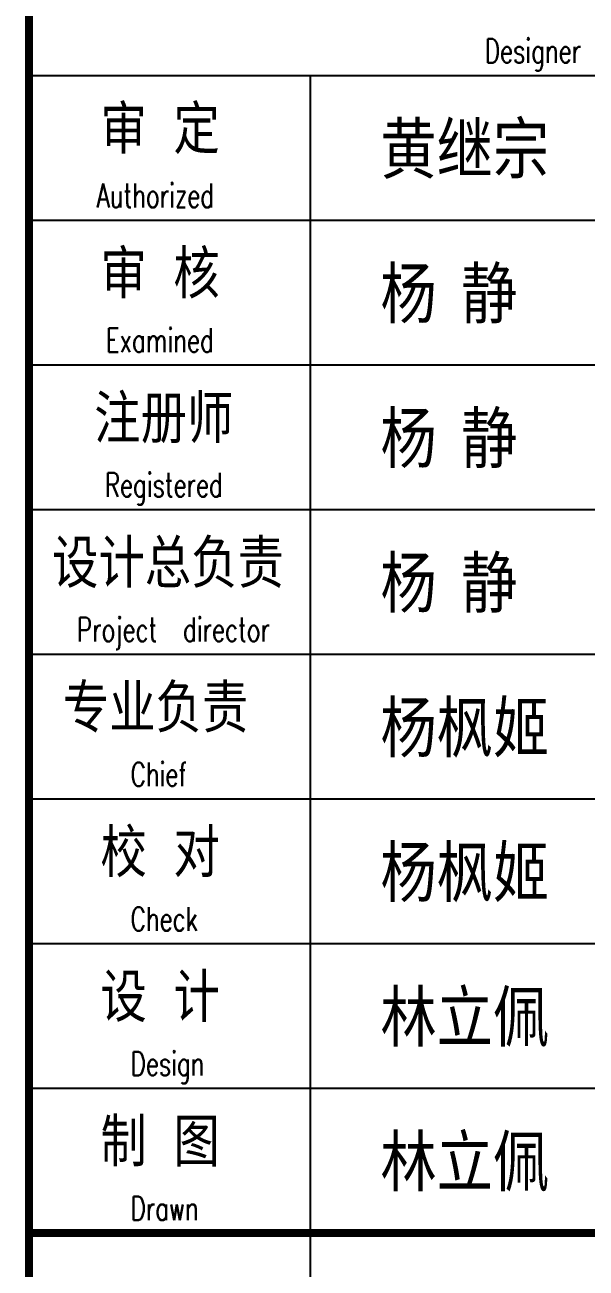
# Model space of a CAD drawing. Extents: x 6843040 to 15500510, y -6507076 to -4940511.
# Drawn here: x 7943094.2 to 7943268.6, y -6294615.7 to -6294228.9 of the extents above; entities that cross this region are included whole.
import ezdxf

# ---------------------------------------------------------------- set-up
doc = ezdxf.new("R2010")
doc.units = 0
doc.header["$LTSCALE"] = 1000
doc.header["$MEASUREMENT"] = 0
doc.layers.add('PUB_TEXT', color=7, linetype='Continuous')
doc.layers.add('PUB_TITLE', color=4, linetype='Continuous')
doc.styles.add('-宋体', font='', dxfattribs={"width": 0.8})
doc.styles.add('_HZTXT', font='SIMPLEX', dxfattribs={"width": 0.9, "bigfont": 'HZTXT'})
doc.styles.add('_TCH_WINDOW', font='SIMPLEX', dxfattribs={"height": 3.5, "bigfont": 'GBCBIG'})
doc.styles.get('-宋体').set_extended_font_data('SimSun')

# ---------------------------------------------------------------- blocks, each defined once
blk = doc.blocks.new('A20318')
at = {"layer": 'PUB_TITLE'}
for p, q in [((4306176.3, -632797), (4313176.3, -632797)), ((4307926.3, -639997), (4307926.3, -632797)), ((4306176.3, -633697), (4313176.3, -633697)), ((4306176.3, -634597), (4313176.3, -634597)), ((4306176.3, -635497), (4313176.3, -635497)), ((4306176.3, -636397), (4313176.3, -636397)), ((4306176.3, -637297), (4313176.3, -637297)), ((4306176.3, -638197), (4313176.3, -638197)), ((4306176.3, -639097), (4313176.3, -639097)), ((4306176.3, -639997), (4313176.3, -639997)), ((4307926.3, -646297), (4307926.3, -639997))]:
    blk.add_line(p, q, dxfattribs=at)
at = {"layer": 'PUB_TITLE', "const_width": 50}
for points in [[(4306176.3, -608997), (4306176.3, -648997)], [(4306176.3, -639997), (4313176.3, -639997)]]:
    blk.add_lwpolyline(points, dxfattribs=at)
at = {"layer": 'PUB_TEXT', "style": '_TCH_WINDOW', "width": 0.705882}
for s, p in [('Designer', (4309011.2, -632718)), ('Authorized', (4306598.3, -633618)), ('Examined', (4306655.8, -634518)), ('Registered', (4306648.3, -635418)), ('Project', (4306475, -636318)), ('director', (4307135, -636318)), ('Chief', (4306809.1, -637218)), ('Check', (4306809.1, -638118)), ('Design', (4306809.1, -639018)), ('Drawn', (4306809.1, -639918))]:
    blk.add_text(s, height=148.75, dxfattribs=at).set_placement(p)
at = {"layer": 'PUB_TEXT', "style": '_HZTXT'}
for s, p in [('黄继宗', (4308361.4, -633438.6)), ('杨', (4308361.4, -634338.6)), ('静', (4308863.1, -634338.6)), ('杨', (4308361.4, -635238.6)), ('静', (4308863.1, -635238.6)), ('杨', (4308361.4, -636138.6)), ('静', (4308863.1, -636138.6)), ('杨枫姬', (4308361.4, -637038.6)), ('杨枫姬', (4308361.4, -637938.6)), ('林立佩', (4308361.4, -638838.6)), ('林立佩', (4308361.4, -639738.6))]:
    blk.add_text(s, height=350, dxfattribs=at).set_placement(p)
at = {"layer": 'PUB_TITLE', "style": '-宋体', "width": 0.8}
for s, height, p in [('审', 264.3, (4306621, -633254.8)), ('定', 264.3, (4307074.6, -633254.8)), ('审', 264.3, (4306621, -634154.8)), ('核', 264.3, (4307074.6, -634154.8)), ('注册师', 264.35, (4306582.3, -635054.8)), ('设计总负责', 264.35, (4306319.8, -635954.8)), ('专业负责', 264.35, (4306387, -636854.8)), ('校', 264.3, (4306621, -637754.8)), ('对', 264.3, (4307074.6, -637754.8)), ('设', 264.3, (4306621, -638654.8)), ('计', 264.3, (4307074.6, -638654.8)), ('制', 264.3, (4306621, -639554.8)), ('图', 264.3, (4307074.6, -639554.8))]:
    blk.add_text(s, height=height, dxfattribs=at).set_placement(p)

msp = doc.modelspace()

# ---------------------------------------------------------------- block references
at = {"xscale": 0.05, "yscale": 0.05, "zscale": 0.05}
msp.add_blockref('A20318', (7727786.6, -6262604.87), dxfattribs=at)

doc.saveas('drawing.dxf')
